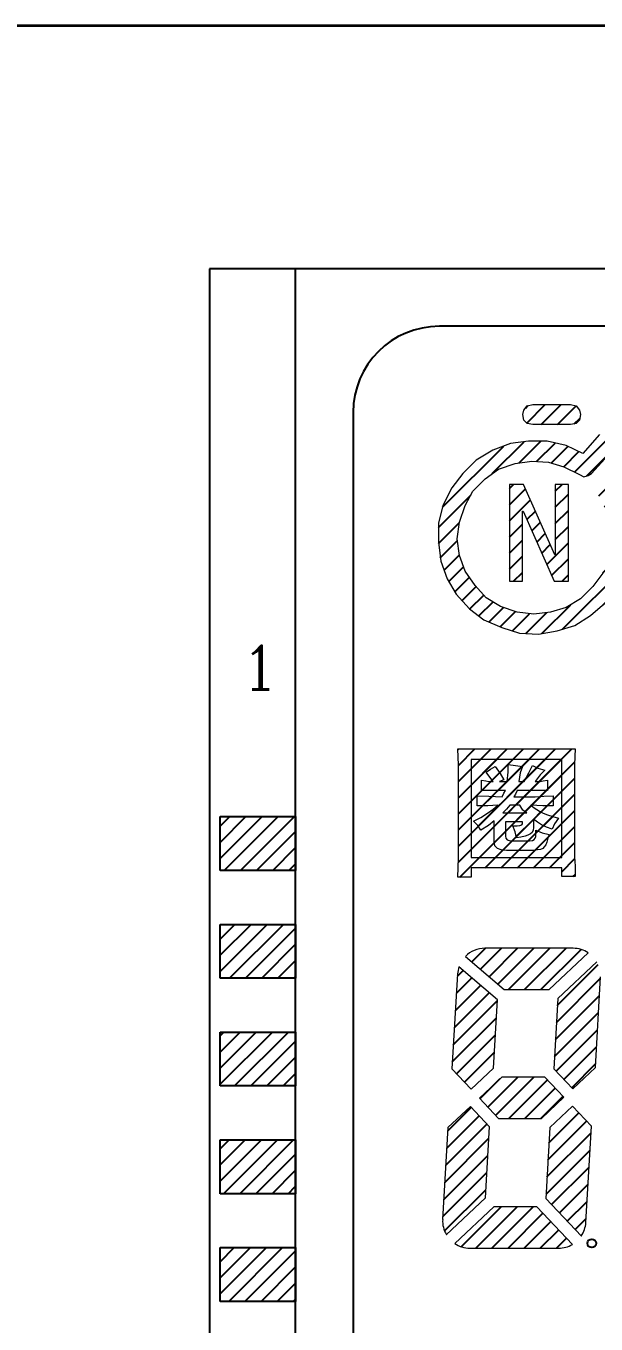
# Paper-space layout 'SW_Model_1' of a CAD drawing. Header units: millimetres. Extents: x 625 to 800, y 257 to 308.
# Drawn here: x 661.92 to 669.86, y 290.18 to 308.25 of the extents above; entities that cross this region are included whole.
import ezdxf

# ---------------------------------------------------------------- set-up
doc = ezdxf.new("R2010")
doc.units = ezdxf.units.MM
doc.linetypes.add('HIDDEN', pattern=[1.905, 1.27, -0.635])
doc.layers.add('剖面线层1', color=4, linetype='Continuous')
doc.layers.add('粗实线层', color=7, linetype='Continuous', lineweight=25)
doc.styles.add('SLDTEXTSTYLE28', font='ROMANC')

psp = doc.layouts.new('SW_Model_1')

# ---------------------------------------------------------------- hatches: boundary and pattern name
at = {"layer": '剖面线层1'}
h = psp.add_hatch(dxfattribs=at)
h.set_pattern_fill('ANSI31', color=256, scale=0.05, style=0)
h.paths.add_polyline_path([(668.836, 302.838), (668.852, 302.9), (668.898, 302.961), (668.975, 302.977), (669.5, 302.977), (669.578, 302.961), (669.624, 302.9), (669.639, 302.838), (669.624, 302.761), (669.578, 302.714), (669.5, 302.699), (668.975, 302.699), (668.898, 302.714), (668.852, 302.761)], flags=0)
h = psp.add_hatch(dxfattribs=at)
h.set_pattern_fill('ANSI31', color=256, scale=0.05, style=0)
h.paths.add_polyline_path([(669.053, 299.781), (669.315, 299.827), (669.562, 299.904), (669.778, 300.043), (669.979, 300.213), (670.149, 300.414), (670.257, 300.661), (670.319, 300.908), (670.35, 301.17), (670.319, 301.433), (670.226, 301.68), (670.102, 301.912), (670.025, 301.942), (669.964, 301.927), (669.902, 301.896), (669.855, 301.819), (669.871, 301.757), (669.979, 301.541), (670.056, 301.325), (670.072, 301.078), (670.025, 300.846), (669.948, 300.63), (669.809, 300.445), (669.639, 300.275), (669.439, 300.151), (669.222, 300.09), (668.991, 300.059), (668.759, 300.09), (668.528, 300.167), (668.327, 300.29), (668.172, 300.46), (668.034, 300.661), (667.956, 300.877), (667.925, 301.109), (667.956, 301.34), (668.034, 301.572), (668.142, 301.773), (668.311, 301.942), (668.497, 302.081), (668.728, 302.159), (668.96, 302.189), (669.192, 302.174), (669.408, 302.112), (669.624, 302.004), (669.686, 301.973), (669.747, 301.989), (669.794, 302.02), (670.118, 302.375), (670.149, 302.437), (670.149, 302.498), (670.102, 302.56), (670.041, 302.606), (669.964, 302.591), (669.902, 302.56), (669.67, 302.298), (669.439, 302.406), (669.176, 302.467), (668.914, 302.467), (668.667, 302.437), (668.42, 302.344), (668.188, 302.205), (668.003, 302.02), (667.848, 301.819), (667.725, 301.572), (667.663, 301.325), (667.663, 301.062), (667.694, 300.8), (667.786, 300.553), (667.91, 300.337), (668.095, 300.136), (668.296, 299.982), (668.543, 299.873), (668.79, 299.796)], flags=0)
h = psp.add_hatch(dxfattribs=at)
h.set_pattern_fill('ANSI31', color=256, scale=0.05, style=0)
h.paths.add_polyline_path([(668.832, 300.518), (668.832, 301.495), (668.84, 301.495), (669.273, 300.518), (669.47, 300.518), (669.47, 301.865), (669.289, 301.865), (669.289, 300.888), (669.281, 300.888), (668.848, 301.865), (668.651, 301.865), (668.651, 300.518)], flags=0)
h = psp.add_hatch(dxfattribs=at)
h.set_pattern_fill('ANSI31', color=256, scale=0.05, style=0)
h.paths.add_polyline_path([(667.941, 297.959), (667.933, 298.184), (669.564, 298.184), (669.556, 297.967), (669.556, 297.742), (669.556, 296.915), (669.556, 296.802), (669.556, 296.682), (669.564, 296.553), (669.564, 296.409), (669.379, 296.409), (669.379, 296.529), (668.118, 296.529), (668.118, 296.401), (667.933, 296.401), (667.941, 296.666), (667.941, 296.923), (667.941, 297.742)], flags=0)
h = psp.add_hatch(dxfattribs=at)
h.set_pattern_fill('ANSI31', color=256, scale=0.05, style=0)
h.paths.add_polyline_path([(669.379, 298.039), (668.118, 298.039), (668.118, 296.674), (669.379, 296.674)], flags=0)
h = psp.add_hatch(dxfattribs=at)
h.set_pattern_fill('ANSI31', color=256, scale=0.05, style=0)
h.paths.add_polyline_path([(668.617, 297.733), (668.632, 297.859), (668.632, 297.97), (668.736, 297.955), (668.832, 297.941), (668.802, 297.852), (668.78, 297.733), (668.854, 297.733), (668.921, 297.852), (668.972, 297.955), (669.046, 297.918), (669.143, 297.889), (669.076, 297.822), (669.009, 297.733), (669.039, 297.733), (669.076, 297.733), (669.12, 297.741), (669.18, 297.748), (669.18, 297.607), (669.069, 297.607), (668.987, 297.607), (668.758, 297.607), (668.736, 297.556), (668.713, 297.519), (669.009, 297.519), (669.128, 297.526), (669.261, 297.533), (669.261, 297.393), (669.113, 297.393), (668.95, 297.4), (668.995, 297.363), (669.069, 297.319), (669.12, 297.289), (669.18, 297.267), (669.254, 297.245), (669.335, 297.223), (669.276, 297.141), (669.246, 297.067), (669.165, 297.097), (669.098, 297.126), (669.039, 297.163), (668.987, 297.208), (668.987, 297.134), (668.987, 297.089), (668.98, 297.052), (668.965, 297.023), (668.943, 297.001), (668.906, 296.986), (668.869, 296.971), (668.81, 296.956), (668.75, 296.949), (668.728, 297.03), (668.699, 297.112), (668.758, 297.112), (668.795, 297.119), (668.824, 297.126), (668.832, 297.141), (668.832, 297.171), (668.595, 297.171), (668.595, 296.971), (668.602, 296.941), (668.617, 296.919), (668.647, 296.912), (668.691, 296.904), (668.928, 296.904), (668.972, 296.912), (668.995, 296.926), (669.009, 296.941), (669.017, 296.964), (669.017, 297.001), (669.017, 297.052), (669.106, 297.015), (669.202, 296.993), (669.187, 296.941), (669.172, 296.889), (669.157, 296.852), (669.135, 296.823), (669.113, 296.801), (669.083, 296.786), (669.039, 296.778), (668.995, 296.771), (668.61, 296.771), (668.536, 296.778), (668.484, 296.801), (668.447, 296.838), (668.439, 296.897), (668.439, 297.186), (668.358, 297.119), (668.254, 297.052), (668.21, 297.119), (668.151, 297.178), (668.254, 297.23), (668.343, 297.289), (668.425, 297.348), (668.491, 297.4), (668.351, 297.393), (668.203, 297.393), (668.203, 297.533), (668.365, 297.526), (668.551, 297.519), (668.573, 297.57), (668.595, 297.607), (668.41, 297.607), (668.262, 297.607), (668.262, 297.748), (668.321, 297.741), (668.365, 297.733), (668.402, 297.733), (668.425, 297.733), (668.38, 297.793), (668.328, 297.859), (668.388, 297.904), (668.454, 297.941), (668.521, 297.844), (668.573, 297.756), (668.513, 297.733)], flags=0)
h = psp.add_hatch(dxfattribs=at)
h.set_pattern_fill('ANSI31', color=256, scale=0.05, style=0)
h.paths.add_polyline_path([(664.626, 297.243), (664.626, 296.493), (665.676, 296.493), (665.676, 297.243)], flags=0)
h = psp.add_hatch(dxfattribs=at)
h.set_pattern_fill('ANSI31', color=256, scale=0.05, style=0)
h.paths.add_polyline_path([(668.795, 297.4), (668.654, 297.4), (668.61, 297.348), (668.558, 297.297), (668.891, 297.297), (668.839, 297.334)], flags=0)
h = psp.add_hatch(dxfattribs=at)
h.set_pattern_fill('ANSI31', color=256, scale=0.05, style=0)
h.paths.add_polyline_path([(664.626, 295.743), (664.626, 294.993), (665.676, 294.993), (665.676, 295.743)], flags=0)
h = psp.add_hatch(dxfattribs=at)
h.set_pattern_fill('ANSI31', color=256, scale=0.05, style=0)
edge = h.paths.add_edge_path(flags=0)
edge.add_arc((669.539, 295.032), 0.378, 56.3964, 90)
edge.add_line((669.539, 295.41), (668.307, 295.41))
edge.add_arc((668.307, 295.032), 0.378, 90, 135.5345)
edge.add_line((668.038, 295.297), (668.578, 294.834))
edge.add_line((668.578, 294.834), (669.205, 294.834))
edge.add_line((669.205, 294.834), (669.748, 295.347))
h = psp.add_hatch(dxfattribs=at)
h.set_pattern_fill('ANSI31', color=256, scale=0.05, style=0)
edge = h.paths.add_edge_path(flags=0)
edge.add_line((667.849, 293.734), (668.116, 293.448))
edge.add_line((668.116, 293.448), (668.427, 293.741))
edge.add_line((668.427, 293.741), (668.485, 294.69))
edge.add_line((668.485, 294.69), (667.948, 295.15))
edge.add_arc((668.307, 295.032), 0.378, 161.8929, 176.5067)
edge.add_line((667.93, 295.055), (667.849, 293.734))
h = psp.add_hatch(dxfattribs=at)
h.set_pattern_fill('ANSI31', color=256, scale=0.05, style=0)
edge = h.paths.add_edge_path(flags=0)
edge.add_line((669.865, 295.223), (669.322, 294.71))
edge.add_line((669.322, 294.71), (669.267, 293.734))
edge.add_line((669.267, 293.734), (669.533, 293.453))
edge.add_line((669.533, 293.453), (669.846, 293.749))
edge.add_line((669.846, 293.749), (669.916, 295.011))
edge.add_arc((669.539, 295.032), 0.378, 356.7952, 390.3906)
h = psp.add_hatch(dxfattribs=at)
h.set_pattern_fill('ANSI31', color=256, scale=0.05, style=0)
h.paths.add_polyline_path([(664.626, 294.243), (664.626, 293.493), (665.676, 293.493), (665.676, 294.243)], flags=0)
h = psp.add_hatch(dxfattribs=at)
h.set_pattern_fill('ANSI31', color=256, scale=0.05, style=0)
h.paths.add_polyline_path([(668.544, 293.617), (668.232, 293.324), (668.497, 293.041), (669.096, 293.041), (669.409, 293.337), (669.144, 293.617)], flags=0)
h = psp.add_hatch(dxfattribs=at)
h.set_pattern_fill('ANSI31', color=256, scale=0.05, style=0)
edge = h.paths.add_edge_path(flags=0)
edge.add_line((667.772, 291.423), (668.316, 291.936))
edge.add_line((668.316, 291.936), (668.374, 292.923))
edge.add_line((668.374, 292.923), (668.108, 293.207))
edge.add_line((668.108, 293.207), (667.795, 292.913))
edge.add_line((667.795, 292.913), (667.721, 291.636))
edge.add_arc((668.099, 291.614), 0.378, 176.6741, 210.3342)
h = psp.add_hatch(dxfattribs=at)
h.set_pattern_fill('ANSI31', color=256, scale=0.05, style=0)
edge = h.paths.add_edge_path(flags=0)
edge.add_line((669.212, 292.917), (669.156, 291.929))
edge.add_line((669.156, 291.929), (669.651, 291.404))
edge.add_arc((669.336, 291.614), 0.378, 326.363, 356.7203)
edge.add_line((669.714, 291.592), (669.791, 292.933))
edge.add_line((669.791, 292.933), (669.526, 293.213))
edge.add_line((669.526, 293.213), (669.212, 292.917))
h = psp.add_hatch(dxfattribs=at)
h.set_pattern_fill('ANSI31', color=256, scale=0.05, style=0)
h.paths.add_polyline_path([(664.626, 292.743), (664.626, 291.993), (665.676, 291.993), (665.676, 292.743)], flags=0)
h = psp.add_hatch(dxfattribs=at)
h.set_pattern_fill('ANSI31', color=256, scale=0.05, style=0)
edge = h.paths.add_edge_path(flags=0)
edge.add_line((669.032, 291.812), (668.433, 291.812))
edge.add_line((668.433, 291.812), (667.889, 291.299))
edge.add_arc((668.099, 291.614), 0.378, 236.34, 270)
edge.add_line((668.099, 291.236), (669.336, 291.236))
edge.add_arc((669.336, 291.614), 0.378, 270, 300.3573)
edge.add_line((669.528, 291.288), (669.032, 291.812))
h = psp.add_hatch(dxfattribs=at)
h.set_pattern_fill('ANSI31', color=256, scale=0.05, style=0)
h.paths.add_polyline_path([(664.626, 291.243), (664.626, 290.493), (665.676, 290.493), (665.676, 291.243)], flags=0)

# ---------------------------------------------------------------- linework, layer by layer
at = {"lineweight": 35}
psp.add_line((698.117, 308.248), (624.855, 308.248), dxfattribs=at)
at = {"color": 7, "linetype": 'Continuous', "lineweight": 25}
for p, q in [((665.676, 304.868), (664.476, 304.868)), ((664.476, 304.868), (664.476, 276.868)), ((679.276, 304.868), (665.676, 304.868)), ((677.276, 304.068), (667.676, 304.068)), ((666.476, 302.868), (666.476, 278.868))]:
    psp.add_line(p, q, dxfattribs=at)
at = {"color": 179, "linetype": 'Continuous', "lineweight": 25}
for p, q in [((665.676, 276.868), (665.676, 304.868)), ((664.626, 297.243), (665.676, 297.243)), ((664.626, 296.493), (664.626, 297.243)), ((665.676, 297.243), (665.676, 296.493)), ((665.676, 296.493), (664.626, 296.493)), ((664.626, 295.743), (665.676, 295.743)), ((664.626, 294.993), (664.626, 295.743)), ((665.676, 295.743), (665.676, 294.993)), ((665.676, 294.993), (664.626, 294.993)), ((664.626, 294.243), (665.676, 294.243)), ((664.626, 293.493), (664.626, 294.243)), ((665.676, 294.243), (665.676, 293.493)), ((665.676, 293.493), (664.626, 293.493)), ((664.626, 292.743), (665.676, 292.743)), ((664.626, 291.993), (664.626, 292.743)), ((665.676, 292.743), (665.676, 291.993)), ((665.676, 291.993), (664.626, 291.993)), ((664.626, 291.243), (665.676, 291.243)), ((664.626, 290.493), (664.626, 291.243)), ((665.676, 291.243), (665.676, 290.493)), ((665.676, 290.493), (664.626, 290.493))]:
    psp.add_line(p, q, dxfattribs=at)
at = {"color": 7, "linetype": 'Continuous', "lineweight": 18}
for p, q in [((668.836, 302.838), (668.852, 302.9)), ((668.836, 302.838), (668.852, 302.9)), ((668.852, 302.761), (668.836, 302.838)), ((668.852, 302.761), (668.836, 302.838)), ((668.852, 302.9), (668.898, 302.961)), ((668.852, 302.9), (668.898, 302.961)), ((668.898, 302.961), (668.975, 302.977)), ((668.898, 302.961), (668.975, 302.977)), ((668.975, 302.977), (669.5, 302.977)), ((668.975, 302.977), (669.5, 302.977)), ((669.5, 302.977), (669.578, 302.961)), ((669.5, 302.977), (669.578, 302.961)), ((669.578, 302.961), (669.624, 302.9)), ((669.578, 302.961), (669.624, 302.9)), ((669.624, 302.9), (669.639, 302.838)), ((669.624, 302.9), (669.639, 302.838)), ((669.639, 302.838), (669.624, 302.761)), ((669.639, 302.838), (669.624, 302.761)), ((668.898, 302.714), (668.852, 302.761)), ((668.898, 302.714), (668.852, 302.761)), ((668.975, 302.699), (668.898, 302.714)), ((668.975, 302.699), (668.898, 302.714)), ((669.5, 302.699), (668.975, 302.699)), ((669.5, 302.699), (668.975, 302.699)), ((669.578, 302.714), (669.5, 302.699)), ((669.578, 302.714), (669.5, 302.699)), ((669.624, 302.761), (669.578, 302.714)), ((669.624, 302.761), (669.578, 302.714)), ((668.914, 302.467), (668.667, 302.437)), ((668.914, 302.467), (668.667, 302.437)), ((669.176, 302.467), (668.914, 302.467)), ((669.176, 302.467), (668.914, 302.467)), ((669.439, 302.406), (669.176, 302.467)), ((669.439, 302.406), (669.176, 302.467)), ((669.902, 302.56), (669.67, 302.298)), ((669.902, 302.56), (669.67, 302.298)), ((668.42, 302.344), (668.188, 302.205)), ((668.42, 302.344), (668.188, 302.205)), ((668.667, 302.437), (668.42, 302.344)), ((668.667, 302.437), (668.42, 302.344)), ((669.67, 302.298), (669.439, 302.406)), ((669.67, 302.298), (669.439, 302.406)), ((669.794, 302.02), (670.118, 302.375)), ((669.794, 302.02), (670.118, 302.375)), ((668.188, 302.205), (668.003, 302.02)), ((668.188, 302.205), (668.003, 302.02)), ((668.497, 302.081), (668.728, 302.159)), ((668.497, 302.081), (668.728, 302.159)), ((668.728, 302.159), (668.96, 302.189)), ((668.728, 302.159), (668.96, 302.189)), ((668.96, 302.189), (669.192, 302.174)), ((668.96, 302.189), (669.192, 302.174)), ((669.192, 302.174), (669.408, 302.112)), ((669.192, 302.174), (669.408, 302.112)), ((669.408, 302.112), (669.624, 302.004)), ((669.408, 302.112), (669.624, 302.004)), ((668.003, 302.02), (667.848, 301.819)), ((668.003, 302.02), (667.848, 301.819)), ((668.142, 301.773), (668.311, 301.942)), ((668.142, 301.773), (668.311, 301.942)), ((668.311, 301.942), (668.497, 302.081)), ((668.311, 301.942), (668.497, 302.081)), ((669.624, 302.004), (669.686, 301.973)), ((669.624, 302.004), (669.686, 301.973)), ((669.686, 301.973), (669.747, 301.989)), ((669.686, 301.973), (669.747, 301.989)), ((669.747, 301.989), (669.794, 302.02)), ((669.747, 301.989), (669.794, 302.02)), ((667.848, 301.819), (667.725, 301.572)), ((667.848, 301.819), (667.725, 301.572)), ((668.034, 301.572), (668.142, 301.773)), ((668.034, 301.572), (668.142, 301.773)), ((668.848, 301.865), (668.651, 301.865)), ((668.651, 301.865), (668.651, 300.518)), ((668.848, 301.865), (668.651, 301.865)), ((668.651, 301.865), (668.651, 300.518)), ((669.281, 300.888), (668.848, 301.865)), ((669.281, 300.888), (668.848, 301.865)), ((669.47, 301.865), (669.289, 301.865)), ((669.289, 301.865), (669.289, 300.888)), ((669.47, 301.865), (669.289, 301.865)), ((669.289, 301.865), (669.289, 300.888)), ((669.47, 300.518), (669.47, 301.865)), ((669.47, 300.518), (669.47, 301.865)), ((667.725, 301.572), (667.663, 301.325)), ((667.725, 301.572), (667.663, 301.325)), ((667.956, 301.34), (668.034, 301.572)), ((667.956, 301.34), (668.034, 301.572)), ((668.832, 301.495), (668.84, 301.495)), ((668.832, 300.518), (668.832, 301.495)), ((668.832, 301.495), (668.84, 301.495)), ((668.832, 300.518), (668.832, 301.495)), ((668.84, 301.495), (669.273, 300.518)), ((668.84, 301.495), (669.273, 300.518)), ((667.663, 301.325), (667.663, 301.062)), ((667.663, 301.325), (667.663, 301.062)), ((667.925, 301.109), (667.956, 301.34)), ((667.925, 301.109), (667.956, 301.34)), ((667.663, 301.062), (667.694, 300.8)), ((667.663, 301.062), (667.694, 300.8)), ((667.956, 300.877), (667.925, 301.109)), ((667.956, 300.877), (667.925, 301.109)), ((668.034, 300.661), (667.956, 300.877)), ((668.034, 300.661), (667.956, 300.877)), ((669.289, 300.888), (669.281, 300.888)), ((669.289, 300.888), (669.281, 300.888)), ((667.694, 300.8), (667.786, 300.553)), ((667.694, 300.8), (667.786, 300.553)), ((668.172, 300.46), (668.034, 300.661)), ((668.172, 300.46), (668.034, 300.661)), ((667.786, 300.553), (667.91, 300.337)), ((667.786, 300.553), (667.91, 300.337)), ((668.651, 300.518), (668.832, 300.518)), ((668.651, 300.518), (668.832, 300.518)), ((669.273, 300.518), (669.47, 300.518)), ((669.273, 300.518), (669.47, 300.518)), ((669.948, 300.63), (669.809, 300.445)), ((669.948, 300.63), (669.809, 300.445)), ((667.91, 300.337), (668.095, 300.136)), ((667.91, 300.337), (668.095, 300.136)), ((668.327, 300.29), (668.172, 300.46)), ((668.327, 300.29), (668.172, 300.46)), ((669.809, 300.445), (669.639, 300.275)), ((669.809, 300.445), (669.639, 300.275)), ((668.095, 300.136), (668.296, 299.982)), ((668.095, 300.136), (668.296, 299.982)), ((668.528, 300.167), (668.327, 300.29)), ((668.528, 300.167), (668.327, 300.29)), ((668.759, 300.09), (668.528, 300.167)), ((668.759, 300.09), (668.528, 300.167)), ((669.439, 300.151), (669.222, 300.09)), ((669.439, 300.151), (669.222, 300.09)), ((669.639, 300.275), (669.439, 300.151)), ((669.639, 300.275), (669.439, 300.151)), ((669.778, 300.043), (669.979, 300.213)), ((669.778, 300.043), (669.979, 300.213)), ((668.296, 299.982), (668.543, 299.873)), ((668.296, 299.982), (668.543, 299.873)), ((668.991, 300.059), (668.759, 300.09)), ((668.991, 300.059), (668.759, 300.09)), ((669.222, 300.09), (668.991, 300.059)), ((669.222, 300.09), (668.991, 300.059)), ((669.562, 299.904), (669.778, 300.043)), ((669.562, 299.904), (669.778, 300.043)), ((668.543, 299.873), (668.79, 299.796)), ((668.543, 299.873), (668.79, 299.796)), ((668.79, 299.796), (669.053, 299.781)), ((668.79, 299.796), (669.053, 299.781)), ((669.053, 299.781), (669.315, 299.827)), ((669.053, 299.781), (669.315, 299.827)), ((669.315, 299.827), (669.562, 299.904)), ((669.315, 299.827), (669.562, 299.904)), ((667.933, 298.184), (669.564, 298.184)), ((667.941, 297.959), (667.933, 298.184)), ((667.933, 298.184), (669.564, 298.184)), ((667.941, 297.959), (667.933, 298.184)), ((669.564, 298.184), (669.556, 297.967)), ((669.564, 298.184), (669.556, 297.967)), ((667.941, 297.742), (667.941, 297.959)), ((667.941, 297.742), (667.941, 297.959)), ((668.118, 298.039), (668.118, 296.674)), ((669.379, 298.039), (668.118, 298.039)), ((668.118, 298.039), (668.118, 296.674)), ((669.379, 298.039), (668.118, 298.039)), ((668.632, 297.859), (668.632, 297.97)), ((668.632, 297.97), (668.736, 297.955)), ((668.632, 297.859), (668.632, 297.97)), ((668.632, 297.97), (668.736, 297.955)), ((668.736, 297.955), (668.832, 297.941)), ((668.736, 297.955), (668.832, 297.941)), ((668.921, 297.852), (668.972, 297.955)), ((668.921, 297.852), (668.972, 297.955)), ((668.972, 297.955), (669.046, 297.918)), ((668.972, 297.955), (669.046, 297.918)), ((669.379, 296.674), (669.379, 298.039)), ((669.379, 296.674), (669.379, 298.039)), ((669.556, 297.967), (669.556, 297.742)), ((669.556, 297.967), (669.556, 297.742)), ((668.328, 297.859), (668.388, 297.904)), ((668.328, 297.859), (668.388, 297.904)), ((668.38, 297.793), (668.328, 297.859)), ((668.38, 297.793), (668.328, 297.859)), ((668.425, 297.733), (668.38, 297.793)), ((668.425, 297.733), (668.38, 297.793)), ((668.388, 297.904), (668.454, 297.941)), ((668.388, 297.904), (668.454, 297.941)), ((668.454, 297.941), (668.521, 297.844)), ((668.454, 297.941), (668.521, 297.844)), ((668.521, 297.844), (668.573, 297.756)), ((668.521, 297.844), (668.573, 297.756)), ((668.617, 297.733), (668.632, 297.859)), ((668.617, 297.733), (668.632, 297.859)), ((668.802, 297.852), (668.78, 297.733)), ((668.802, 297.852), (668.78, 297.733)), ((668.832, 297.941), (668.802, 297.852)), ((668.832, 297.941), (668.802, 297.852)), ((668.854, 297.733), (668.921, 297.852)), ((668.854, 297.733), (668.921, 297.852)), ((669.076, 297.822), (669.009, 297.733)), ((669.076, 297.822), (669.009, 297.733)), ((669.046, 297.918), (669.143, 297.889)), ((669.046, 297.918), (669.143, 297.889)), ((669.143, 297.889), (669.076, 297.822)), ((669.143, 297.889), (669.076, 297.822)), ((667.941, 296.923), (667.941, 297.742)), ((667.941, 296.923), (667.941, 297.742)), ((668.262, 297.607), (668.262, 297.748)), ((668.262, 297.748), (668.321, 297.741)), ((668.262, 297.607), (668.262, 297.748)), ((668.262, 297.748), (668.321, 297.741)), ((668.41, 297.607), (668.262, 297.607)), ((668.41, 297.607), (668.262, 297.607)), ((668.321, 297.741), (668.365, 297.733)), ((668.321, 297.741), (668.365, 297.733)), ((668.365, 297.733), (668.402, 297.733)), ((668.365, 297.733), (668.402, 297.733)), ((668.402, 297.733), (668.425, 297.733)), ((668.402, 297.733), (668.425, 297.733)), ((668.595, 297.607), (668.41, 297.607)), ((668.595, 297.607), (668.41, 297.607)), ((668.573, 297.756), (668.513, 297.733)), ((668.573, 297.756), (668.513, 297.733)), ((668.513, 297.733), (668.617, 297.733)), ((668.513, 297.733), (668.617, 297.733)), ((668.573, 297.57), (668.595, 297.607)), ((668.573, 297.57), (668.595, 297.607)), ((668.758, 297.607), (668.736, 297.556)), ((668.758, 297.607), (668.736, 297.556)), ((668.987, 297.607), (668.758, 297.607)), ((668.987, 297.607), (668.758, 297.607)), ((668.78, 297.733), (668.854, 297.733)), ((668.78, 297.733), (668.854, 297.733)), ((669.069, 297.607), (668.987, 297.607)), ((669.069, 297.607), (668.987, 297.607)), ((669.009, 297.733), (669.039, 297.733)), ((669.009, 297.733), (669.039, 297.733)), ((669.039, 297.733), (669.076, 297.733)), ((669.039, 297.733), (669.076, 297.733)), ((669.18, 297.607), (669.069, 297.607)), ((669.18, 297.607), (669.069, 297.607)), ((669.076, 297.733), (669.12, 297.741)), ((669.076, 297.733), (669.12, 297.741)), ((669.12, 297.741), (669.18, 297.748)), ((669.12, 297.741), (669.18, 297.748)), ((669.18, 297.748), (669.18, 297.607)), ((669.18, 297.748), (669.18, 297.607)), ((669.556, 297.742), (669.556, 296.915)), ((669.556, 297.742), (669.556, 296.915)), ((668.203, 297.393), (668.203, 297.533)), ((668.203, 297.533), (668.365, 297.526)), ((668.203, 297.393), (668.203, 297.533)), ((668.203, 297.533), (668.365, 297.526)), ((668.365, 297.526), (668.551, 297.519)), ((668.365, 297.526), (668.551, 297.519)), ((668.551, 297.519), (668.573, 297.57)), ((668.551, 297.519), (668.573, 297.57)), ((668.736, 297.556), (668.713, 297.519)), ((668.736, 297.556), (668.713, 297.519)), ((668.713, 297.519), (669.009, 297.519)), ((668.713, 297.519), (669.009, 297.519)), ((669.009, 297.519), (669.128, 297.526)), ((669.009, 297.519), (669.128, 297.526)), ((669.128, 297.526), (669.261, 297.533)), ((669.128, 297.526), (669.261, 297.533)), ((669.261, 297.533), (669.261, 297.393)), ((669.261, 297.533), (669.261, 297.393)), ((664.626, 297.243), (665.676, 297.243)), ((664.626, 296.493), (664.626, 297.243)), ((665.676, 297.243), (665.676, 296.493)), ((668.151, 297.178), (668.254, 297.23)), ((668.151, 297.178), (668.254, 297.23)), ((668.351, 297.393), (668.203, 297.393)), ((668.351, 297.393), (668.203, 297.393)), ((668.254, 297.23), (668.343, 297.289)), ((668.254, 297.23), (668.343, 297.289)), ((668.343, 297.289), (668.425, 297.348)), ((668.343, 297.289), (668.425, 297.348)), ((668.491, 297.4), (668.351, 297.393)), ((668.491, 297.4), (668.351, 297.393)), ((668.425, 297.348), (668.491, 297.4)), ((668.425, 297.348), (668.491, 297.4)), ((668.61, 297.348), (668.558, 297.297)), ((668.61, 297.348), (668.558, 297.297)), ((668.558, 297.297), (668.891, 297.297)), ((668.558, 297.297), (668.891, 297.297)), ((668.654, 297.4), (668.61, 297.348)), ((668.654, 297.4), (668.61, 297.348)), ((668.795, 297.4), (668.654, 297.4)), ((668.795, 297.4), (668.654, 297.4)), ((668.839, 297.334), (668.795, 297.4)), ((668.839, 297.334), (668.795, 297.4)), ((668.891, 297.297), (668.839, 297.334)), ((668.891, 297.297), (668.839, 297.334)), ((669.113, 297.393), (668.95, 297.4)), ((668.95, 297.4), (668.995, 297.363)), ((669.113, 297.393), (668.95, 297.4)), ((668.95, 297.4), (668.995, 297.363)), ((668.995, 297.363), (669.069, 297.319)), ((668.995, 297.363), (669.069, 297.319)), ((669.069, 297.319), (669.12, 297.289)), ((669.069, 297.319), (669.12, 297.289)), ((669.261, 297.393), (669.113, 297.393)), ((669.261, 297.393), (669.113, 297.393)), ((669.12, 297.289), (669.18, 297.267)), ((669.12, 297.289), (669.18, 297.267)), ((669.18, 297.267), (669.254, 297.245)), ((669.18, 297.267), (669.254, 297.245)), ((669.254, 297.245), (669.335, 297.223)), ((669.254, 297.245), (669.335, 297.223)), ((669.335, 297.223), (669.276, 297.141)), ((669.335, 297.223), (669.276, 297.141)), ((668.21, 297.119), (668.151, 297.178)), ((668.21, 297.119), (668.151, 297.178)), ((668.254, 297.052), (668.21, 297.119)), ((668.254, 297.052), (668.21, 297.119)), ((668.358, 297.119), (668.254, 297.052)), ((668.358, 297.119), (668.254, 297.052)), ((668.439, 297.186), (668.358, 297.119)), ((668.439, 297.186), (668.358, 297.119)), ((668.439, 296.897), (668.439, 297.186)), ((668.439, 296.897), (668.439, 297.186)), ((668.832, 297.171), (668.595, 297.171)), ((668.595, 297.171), (668.595, 296.971)), ((668.832, 297.171), (668.595, 297.171)), ((668.595, 297.171), (668.595, 296.971)), ((668.728, 297.03), (668.699, 297.112)), ((668.699, 297.112), (668.758, 297.112)), ((668.728, 297.03), (668.699, 297.112)), ((668.699, 297.112), (668.758, 297.112)), ((668.758, 297.112), (668.795, 297.119)), ((668.758, 297.112), (668.795, 297.119)), ((668.795, 297.119), (668.824, 297.126)), ((668.795, 297.119), (668.824, 297.126)), ((668.824, 297.126), (668.832, 297.141)), ((668.824, 297.126), (668.832, 297.141)), ((668.832, 297.141), (668.832, 297.171)), ((668.832, 297.141), (668.832, 297.171)), ((668.98, 297.052), (668.965, 297.023)), ((668.98, 297.052), (668.965, 297.023)), ((668.987, 297.089), (668.98, 297.052)), ((668.987, 297.089), (668.98, 297.052)), ((669.039, 297.163), (668.987, 297.208)), ((668.987, 297.208), (668.987, 297.134)), ((669.039, 297.163), (668.987, 297.208)), ((668.987, 297.208), (668.987, 297.134)), ((668.987, 297.134), (668.987, 297.089)), ((668.987, 297.134), (668.987, 297.089)), ((669.017, 297.001), (669.017, 297.052)), ((669.017, 297.052), (669.106, 297.015)), ((669.017, 297.001), (669.017, 297.052)), ((669.017, 297.052), (669.106, 297.015)), ((669.098, 297.126), (669.039, 297.163)), ((669.098, 297.126), (669.039, 297.163)), ((669.165, 297.097), (669.098, 297.126)), ((669.165, 297.097), (669.098, 297.126)), ((669.246, 297.067), (669.165, 297.097)), ((669.246, 297.067), (669.165, 297.097)), ((669.276, 297.141), (669.246, 297.067)), ((669.276, 297.141), (669.246, 297.067)), ((667.941, 296.666), (667.941, 296.923)), ((667.941, 296.666), (667.941, 296.923)), ((668.447, 296.838), (668.439, 296.897)), ((668.447, 296.838), (668.439, 296.897)), ((668.595, 296.971), (668.602, 296.941)), ((668.595, 296.971), (668.602, 296.941)), ((668.602, 296.941), (668.617, 296.919)), ((668.602, 296.941), (668.617, 296.919)), ((668.617, 296.919), (668.647, 296.912)), ((668.617, 296.919), (668.647, 296.912)), ((668.647, 296.912), (668.691, 296.904)), ((668.647, 296.912), (668.691, 296.904)), ((668.691, 296.904), (668.928, 296.904)), ((668.691, 296.904), (668.928, 296.904)), ((668.75, 296.949), (668.728, 297.03)), ((668.75, 296.949), (668.728, 297.03)), ((668.81, 296.956), (668.75, 296.949)), ((668.81, 296.956), (668.75, 296.949)), ((668.869, 296.971), (668.81, 296.956)), ((668.869, 296.971), (668.81, 296.956)), ((668.906, 296.986), (668.869, 296.971)), ((668.906, 296.986), (668.869, 296.971)), ((668.943, 297.001), (668.906, 296.986)), ((668.943, 297.001), (668.906, 296.986)), ((668.928, 296.904), (668.972, 296.912)), ((668.928, 296.904), (668.972, 296.912)), ((668.965, 297.023), (668.943, 297.001)), ((668.965, 297.023), (668.943, 297.001)), ((668.972, 296.912), (668.995, 296.926)), ((668.972, 296.912), (668.995, 296.926)), ((668.995, 296.926), (669.009, 296.941)), ((668.995, 296.926), (669.009, 296.941)), ((669.009, 296.941), (669.017, 296.964)), ((669.009, 296.941), (669.017, 296.964)), ((669.017, 296.964), (669.017, 297.001)), ((669.017, 296.964), (669.017, 297.001)), ((669.106, 297.015), (669.202, 296.993)), ((669.106, 297.015), (669.202, 296.993)), ((669.172, 296.889), (669.157, 296.852)), ((669.172, 296.889), (669.157, 296.852)), ((669.187, 296.941), (669.172, 296.889)), ((669.187, 296.941), (669.172, 296.889)), ((669.202, 296.993), (669.187, 296.941)), ((669.202, 296.993), (669.187, 296.941)), ((669.556, 296.915), (669.556, 296.802)), ((669.556, 296.915), (669.556, 296.802)), ((668.484, 296.801), (668.447, 296.838)), ((668.484, 296.801), (668.447, 296.838)), ((668.536, 296.778), (668.484, 296.801)), ((668.536, 296.778), (668.484, 296.801)), ((668.61, 296.771), (668.536, 296.778)), ((668.61, 296.771), (668.536, 296.778)), ((668.995, 296.771), (668.61, 296.771)), ((668.995, 296.771), (668.61, 296.771)), ((669.039, 296.778), (668.995, 296.771)), ((669.039, 296.778), (668.995, 296.771)), ((669.083, 296.786), (669.039, 296.778)), ((669.083, 296.786), (669.039, 296.778)), ((669.113, 296.801), (669.083, 296.786)), ((669.113, 296.801), (669.083, 296.786)), ((669.135, 296.823), (669.113, 296.801)), ((669.135, 296.823), (669.113, 296.801)), ((669.157, 296.852), (669.135, 296.823)), ((669.157, 296.852), (669.135, 296.823)), ((669.556, 296.802), (669.556, 296.682)), ((669.556, 296.802), (669.556, 296.682)), ((669.556, 296.682), (669.564, 296.553)), ((669.556, 296.682), (669.564, 296.553)), ((667.933, 296.401), (667.941, 296.666)), ((667.933, 296.401), (667.941, 296.666)), ((668.118, 296.674), (669.379, 296.674)), ((668.118, 296.674), (669.379, 296.674)), ((669.379, 296.529), (668.118, 296.529)), ((668.118, 296.529), (668.118, 296.401)), ((669.379, 296.529), (668.118, 296.529)), ((668.118, 296.529), (668.118, 296.401)), ((669.379, 296.409), (669.379, 296.529)), ((669.379, 296.409), (669.379, 296.529)), ((669.564, 296.553), (669.564, 296.409)), ((669.564, 296.553), (669.564, 296.409)), ((665.676, 296.493), (664.626, 296.493)), ((668.118, 296.401), (667.933, 296.401)), ((668.118, 296.401), (667.933, 296.401)), ((669.564, 296.409), (669.379, 296.409)), ((669.564, 296.409), (669.379, 296.409)), ((664.626, 295.743), (665.676, 295.743)), ((664.626, 294.993), (664.626, 295.743)), ((665.676, 295.743), (665.676, 294.993)), ((668.038, 295.297), (668.578, 294.834)), ((668.038, 295.297), (668.578, 294.834)), ((669.539, 295.41), (668.307, 295.41)), ((669.539, 295.41), (668.307, 295.41)), ((669.205, 294.834), (669.748, 295.347)), ((669.205, 294.834), (669.748, 295.347)), ((667.93, 295.055), (667.849, 293.734)), ((667.93, 295.055), (667.849, 293.734)), ((668.485, 294.69), (667.948, 295.15)), ((668.485, 294.69), (667.948, 295.15)), ((669.865, 295.223), (669.322, 294.71)), ((669.865, 295.223), (669.322, 294.71)), ((665.676, 294.993), (664.626, 294.993)), ((669.846, 293.749), (669.916, 295.011)), ((669.846, 293.749), (669.916, 295.011)), ((668.578, 294.834), (669.205, 294.834)), ((668.578, 294.834), (669.205, 294.834)), ((669.322, 294.71), (669.267, 293.734)), ((669.322, 294.71), (669.267, 293.734)), ((668.427, 293.741), (668.485, 294.69)), ((668.427, 293.741), (668.485, 294.69)), ((664.626, 294.243), (665.676, 294.243)), ((664.626, 293.493), (664.626, 294.243)), ((665.676, 294.243), (665.676, 293.493)), ((667.849, 293.734), (668.116, 293.448)), ((667.849, 293.734), (668.116, 293.448)), ((668.116, 293.448), (668.427, 293.741)), ((668.116, 293.448), (668.427, 293.741)), ((668.544, 293.617), (668.232, 293.324)), ((668.544, 293.617), (668.232, 293.324)), ((669.144, 293.617), (668.544, 293.617)), ((669.144, 293.617), (668.544, 293.617)), ((669.409, 293.337), (669.144, 293.617)), ((669.409, 293.337), (669.144, 293.617)), ((669.267, 293.734), (669.533, 293.453)), ((669.267, 293.734), (669.533, 293.453)), ((669.533, 293.453), (669.846, 293.749)), ((669.533, 293.453), (669.846, 293.749)), ((665.676, 293.493), (664.626, 293.493)), ((668.232, 293.324), (668.497, 293.041)), ((668.232, 293.324), (668.497, 293.041)), ((669.096, 293.041), (669.409, 293.337)), ((669.096, 293.041), (669.409, 293.337)), ((668.108, 293.207), (667.795, 292.913)), ((668.108, 293.207), (667.795, 292.913)), ((668.374, 292.923), (668.108, 293.207)), ((668.374, 292.923), (668.108, 293.207)), ((669.526, 293.213), (669.212, 292.917)), ((669.526, 293.213), (669.212, 292.917)), ((669.791, 292.933), (669.526, 293.213)), ((669.791, 292.933), (669.526, 293.213)), ((667.795, 292.913), (667.721, 291.636)), ((667.795, 292.913), (667.721, 291.636)), ((668.316, 291.936), (668.374, 292.923)), ((668.316, 291.936), (668.374, 292.923)), ((668.497, 293.041), (669.096, 293.041)), ((668.497, 293.041), (669.096, 293.041)), ((669.212, 292.917), (669.156, 291.929)), ((669.212, 292.917), (669.156, 291.929)), ((669.714, 291.592), (669.791, 292.933)), ((669.714, 291.592), (669.791, 292.933)), ((664.626, 292.743), (665.676, 292.743)), ((664.626, 291.993), (664.626, 292.743)), ((665.676, 292.743), (665.676, 291.993)), ((665.676, 291.993), (664.626, 291.993)), ((667.772, 291.423), (668.316, 291.936)), ((667.772, 291.423), (668.316, 291.936)), ((668.433, 291.812), (667.889, 291.299)), ((668.433, 291.812), (667.889, 291.299)), ((669.032, 291.812), (668.433, 291.812)), ((669.032, 291.812), (668.433, 291.812)), ((669.528, 291.288), (669.032, 291.812)), ((669.528, 291.288), (669.032, 291.812)), ((669.156, 291.929), (669.651, 291.404)), ((669.156, 291.929), (669.651, 291.404)), ((664.626, 291.243), (665.676, 291.243)), ((664.626, 290.493), (664.626, 291.243)), ((665.676, 291.243), (665.676, 290.493)), ((668.099, 291.236), (669.336, 291.236)), ((668.099, 291.236), (669.336, 291.236)), ((665.676, 290.493), (664.626, 290.493))]:
    psp.add_line(p, q, dxfattribs=at)
at = {"color": 7, "linetype": 'HIDDEN', "lineweight": 18}
psp.add_line((665.676, 302.493), (665.676, 279.243), dxfattribs=at)
psp.add_circle((669.795, 291.303), 0.06)
at = {"color": 7, "linetype": 'Continuous', "lineweight": 25}
psp.add_arc((667.676, 302.868), 1.2, 90, 180, dxfattribs=at)
at = {"color": 7, "linetype": 'Continuous', "lineweight": 18}
for centre, start, end in [((668.307, 295.032), 90, 135.5345), ((668.307, 295.032), 90, 135.5345), ((669.539, 295.032), 56.3964, 90), ((669.539, 295.032), 56.3964, 90), ((668.307, 295.032), 161.8929, 176.5067), ((668.307, 295.032), 161.8929, 176.5067), ((668.099, 291.614), 176.6741, 210.3342), ((668.099, 291.614), 176.6741, 210.3342), ((669.336, 291.614), 326.363, 356.7203), ((669.336, 291.614), 326.363, 356.7203), ((668.099, 291.614), 236.34, 270), ((668.099, 291.614), 236.34, 270), ((669.336, 291.614), 270, 300.3573), ((669.336, 291.614), 270, 300.3573)]:
    psp.add_arc(centre, 0.378, start, end, dxfattribs=at)

# ---------------------------------------------------------------- texts
at = {"layer": '粗实线层', "insert": (664.915, 299.621), "char_height": 0.608, "attachment_point": 1, "style": 'SLDTEXTSTYLE28'}
psp.add_mtext('1', dxfattribs=at)

doc.saveas('drawing.dxf')
